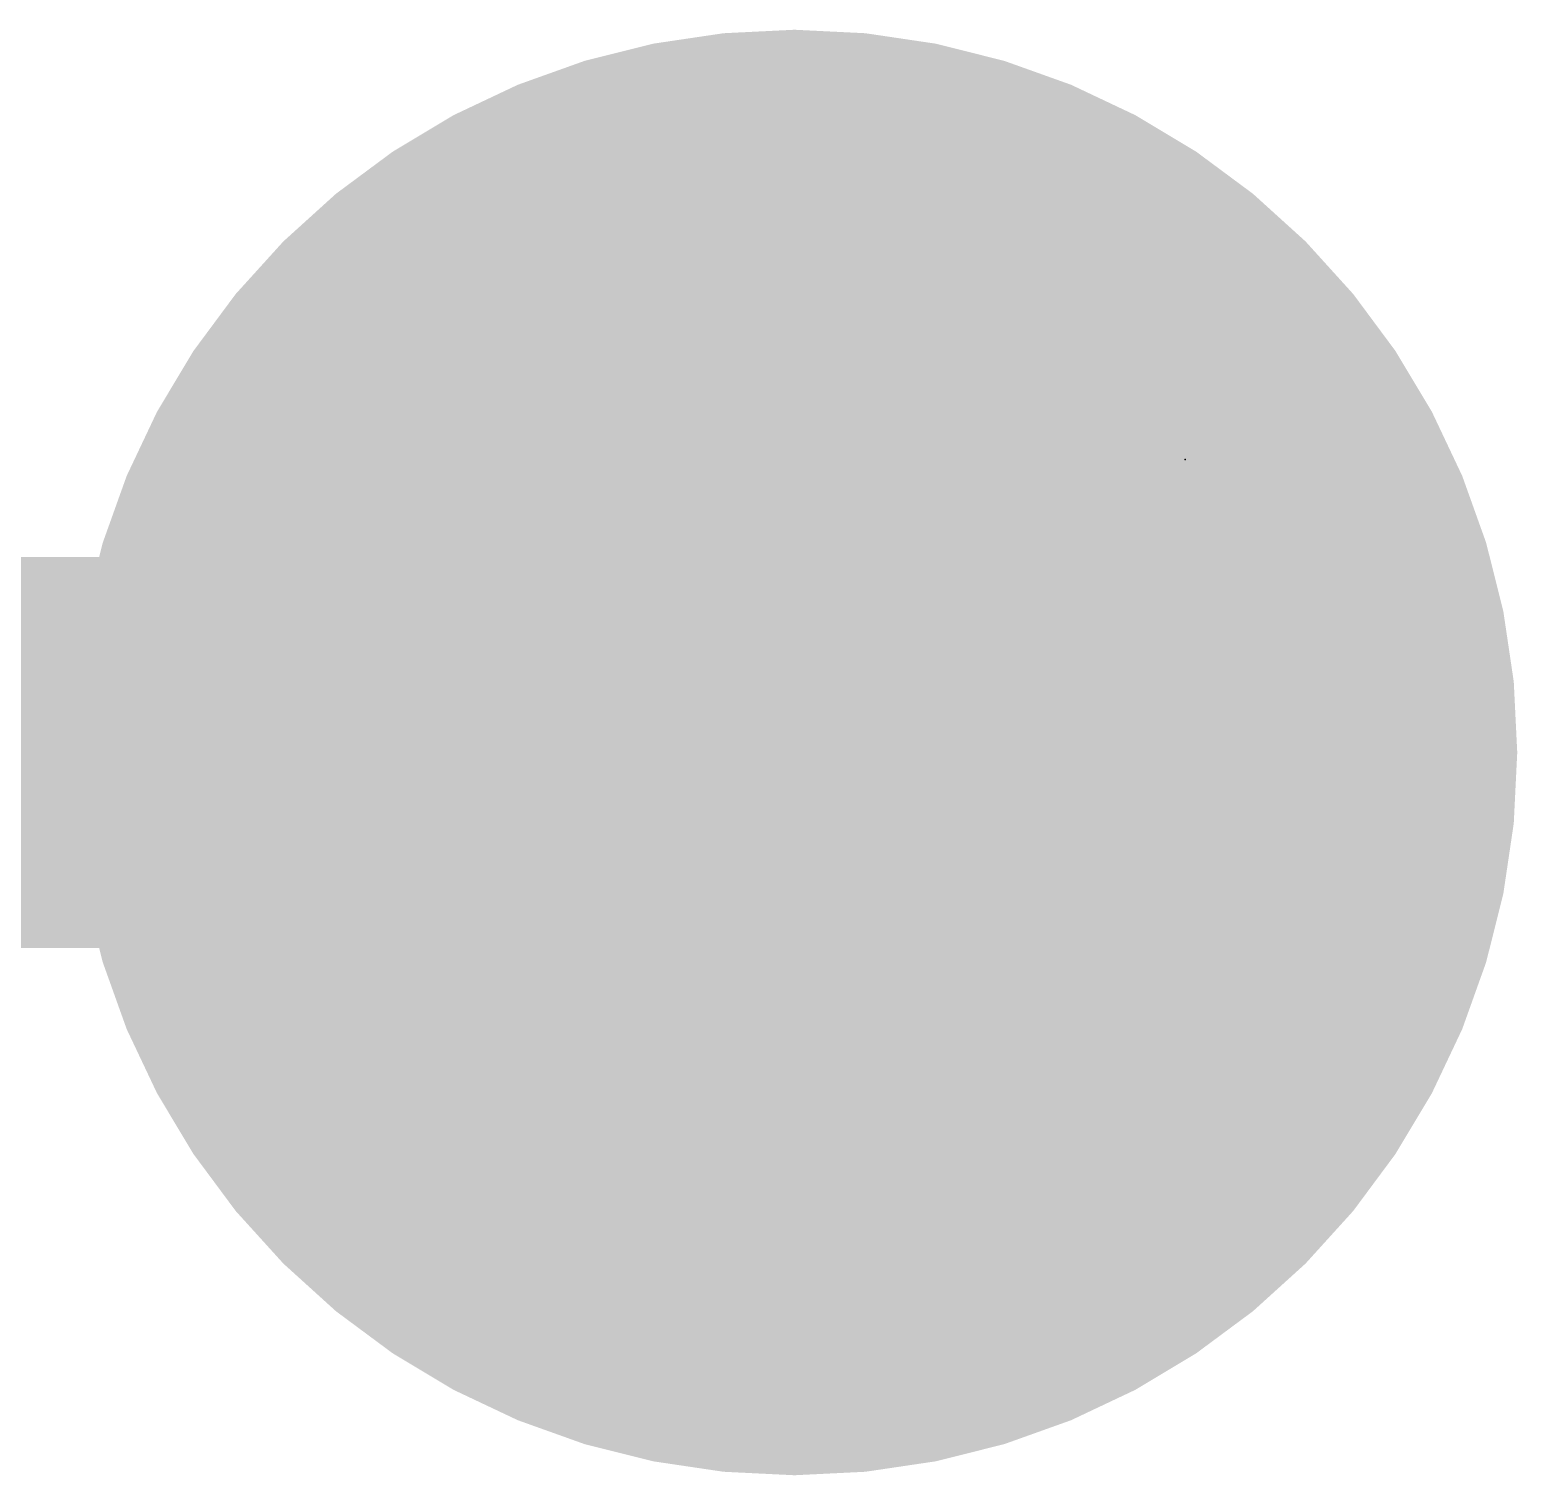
# Model space of a CAD drawing. Extents: x -16 to 95, y -11 to 53.
# Drawn here: x 14.246 to 16.18, y 39.7 to 41.58 of the extents above; entities that cross this region are included whole.
import ezdxf

# ---------------------------------------------------------------- set-up
doc = ezdxf.new("R2010")
doc.units = 0
for name, color, linetype in [('16', 132, 'CONTINUOUS'), ('18', 110, 'CONTINUOUS'), ('21', 41, 'CONTINUOUS'), ('23', 53, 'CONTINUOUS')]:
    doc.layers.add(name, color=color, linetype=linetype)

# ---------------------------------------------------------------- blocks, each defined once
blk = doc.blocks.new('ROUNDV')
at = {"const_width": 0.5}
blk.add_lwpolyline([(0, -0.25, 1), (0, 0.25, 1), (0, -0.25)], format="xyb", dxfattribs=at)

msp = doc.modelspace()

# ---------------------------------------------------------------- linework, layer by layer
at = {"layer": '16', "const_width": 0.254}
msp.add_lwpolyline([(12.7, 40.64), (15.24, 40.64)], dxfattribs=at)
at = {"layer": '16', "const_width": 0.127}
msp.add_lwpolyline([(15.24, 40.5765, 1), (15.24, 40.7035)], format="xyb", dxfattribs=at)
at = {"layer": '21', "const_width": 0.508}
msp.add_lwpolyline([(12.7, 40.64), (15.24, 40.64)], dxfattribs=at)
at = {"layer": '21', "const_width": 0.254}
msp.add_lwpolyline([(15.24, 40.513, 1), (15.24, 40.767)], format="xyb", dxfattribs=at)
at = {"layer": '23'}
msp.add_point((15.748, 41.021), dxfattribs=at)

# ---------------------------------------------------------------- block references
at = {"layer": '18', "xscale": 1.8796, "yscale": 1.8796}
msp.add_blockref('ROUNDV', (15.24, 40.64), dxfattribs=at)
msp.add_blockref('ROUNDV', (15.24, 40.64), dxfattribs=at)

doc.saveas('drawing.dxf')
